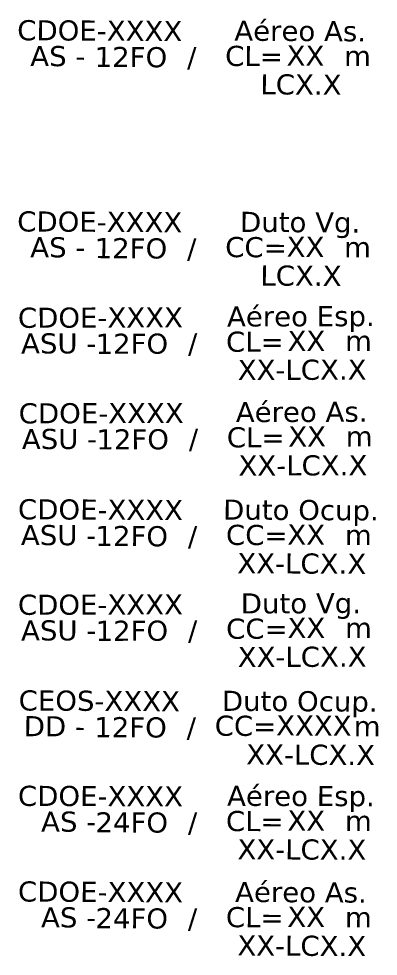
# Model space of a CAD drawing. Extents: x 31872 to 38560, y -10719 to -1519.
# Drawn here: x 33794.2 to 33973.2, y -5713.2 to -5247.4 of the extents above; entities that cross this region are included whole.
import ezdxf
from ezdxf.enums import TextEntityAlignment as Align

# ---------------------------------------------------------------- set-up
doc = ezdxf.new("R2010")
doc.units = ezdxf.units.DM
doc.header["$MEASUREMENT"] = 0
doc.layers.add('label_cabos', color=7, linetype='Continuous')
doc.styles.add('siredit', font='verdana.ttf')

# ---------------------------------------------------------------- blocks, each defined once
blk = doc.blocks.new('Inst CB ESP CFOA-SM-AS-80-TS-24')
at = {"layer": 'label_cabos', "color": 0, "style": 'siredit'}
for tag, flags, p in [('ID_ATIVIDADE', 3, (1.314, 2.672)), ('FATOR', 1, (11.56, 2.551))]:
    blk.add_attdef(tag, text='', height=1, rotation=359.69, dxfattribs=dict(at, flags=flags)).set_placement(p, align=Align.MIDDLE_CENTER)
for tag, p in [('DESTINO_CABO', (3.131, 1.262)), ('TIPO_CABO', (13.108, 1.245)), ('TIPO_CABO', (1.762, -0.005)), ('CABO', (4.686, -0.052)), ('LANCE', (10.809, 0.002)), ('UND', (15.964, 0.002)), ('/', (7.714, -0.052)), ('FID', (13.148, -1.414))]:
    blk.add_attdef(tag, text='', height=1, rotation=359.69, dxfattribs=at).set_placement(p, align=Align.MIDDLE_CENTER)
blk.add_attdef('QTDE', (12.429, -0.475), '', height=1, rotation=359.69, dxfattribs=at)
blk = doc.blocks.new('Inst CB ESP CFOA-SM-ASU-120-S-12')
at = {"layer": 'label_cabos', "color": 0, "style": 'siredit'}
for tag, flags, p in [('ID_ATIVIDADE', 3, (1.314, 2.672)), ('FATOR', 1, (11.56, 2.551))]:
    blk.add_attdef(tag, text='', height=1, rotation=359.69, dxfattribs=dict(at, flags=flags)).set_placement(p, align=Align.MIDDLE_CENTER)
for tag, p in [('DESTINO_CABO', (3.131, 1.262)), ('TIPO_CABO', (13.108, 1.245)), ('TIPO_CABO', (1.262, -0.005)), ('CABO', (4.686, -0.052)), ('LANCE', (10.809, 0.002)), ('UND', (15.964, 0.002)), ('/', (7.714, -0.052)), ('FID', (13.148, -1.414))]:
    blk.add_attdef(tag, text='', height=1, rotation=359.69, dxfattribs=at).set_placement(p, align=Align.MIDDLE_CENTER)
blk.add_attdef('QTDE', (12.429, -0.475), '', height=1, rotation=359.69, dxfattribs=at)
blk = doc.blocks.new('Inst CB AS CFOA-SM-ASU-120-S-12')
at = {"layer": 'label_cabos', "color": 0, "style": 'siredit'}
for tag, flags, p in [('ID_ATIVIDADE', 3, (1.314, 2.672)), ('FATOR', 1, (11.56, 2.551))]:
    blk.add_attdef(tag, text='', height=1, rotation=359.69, dxfattribs=dict(at, flags=flags)).set_placement(p, align=Align.MIDDLE_CENTER)
for tag, p in [('DESTINO_CABO', (3.131, 1.262)), ('TIPO_CABO', (13.108, 1.245)), ('TIPO_CABO', (1.262, -0.005)), ('CABO', (4.686, -0.052)), ('LANCE', (10.809, 0.002)), ('UND', (15.964, 0.002)), ('/', (7.714, -0.052)), ('FID', (13.148, -1.414))]:
    blk.add_attdef(tag, text='', height=1, rotation=359.69, dxfattribs=at).set_placement(p, align=Align.MIDDLE_CENTER)
blk.add_attdef('QTDE', (12.429, -0.475), '', height=1, rotation=359.69, dxfattribs=at)
blk = doc.blocks.new('Inst CB DT VG CFOA-SM-ASU-120-S-12')
at = {"layer": 'label_cabos', "color": 0, "style": 'siredit'}
for tag, flags, p in [('ID_ATIVIDADE', 3, (1.314, 2.672)), ('FATOR', 1, (11.56, 2.551))]:
    blk.add_attdef(tag, text='', height=1, rotation=359.69, dxfattribs=dict(at, flags=flags)).set_placement(p, align=Align.MIDDLE_CENTER)
for tag, p in [('DESTINO_CABO', (3.131, 1.262)), ('TIPO_CABO', (13.108, 1.245)), ('TIPO_CABO', (1.262, -0.005)), ('CABO', (4.686, -0.052)), ('LANCE', (10.909, 0.002)), ('UND', (15.964, 0.002)), ('/', (7.714, -0.052)), ('FID', (13.148, -1.414))]:
    blk.add_attdef(tag, text='', height=1, rotation=359.69, dxfattribs=at).set_placement(p, align=Align.MIDDLE_CENTER)
blk.add_attdef('QTDE', (12.429, -0.475), '', height=1, rotation=359.69, dxfattribs=at)
blk = doc.blocks.new('Inst CB AS CFOA-SM-AS-80-TS-24')
at = {"layer": 'label_cabos', "color": 0, "style": 'siredit'}
for tag, flags, p in [('ID_ATIVIDADE', 3, (1.314, 2.672)), ('FATOR', 1, (11.56, 2.551))]:
    blk.add_attdef(tag, text='', height=1, rotation=359.69, dxfattribs=dict(at, flags=flags)).set_placement(p, align=Align.MIDDLE_CENTER)
for tag, p in [('DESTINO_CABO', (3.131, 1.262)), ('TIPO_CABO', (13.108, 1.245)), ('TIPO_CABO', (1.762, -0.005)), ('CABO', (4.686, -0.052)), ('LANCE', (10.809, 0.002)), ('UND', (15.964, 0.002)), ('/', (7.714, -0.052)), ('FID', (13.148, -1.414))]:
    blk.add_attdef(tag, text='', height=1, rotation=359.69, dxfattribs=at).set_placement(p, align=Align.MIDDLE_CENTER)
blk.add_attdef('QTDE', (12.429, -0.475), '', height=1, rotation=359.69, dxfattribs=at)
blk = doc.blocks.new('Inst CB DT OCUP CFOA-SM-ASU-120-S-12')
at = {"layer": 'label_cabos', "color": 0, "style": 'siredit'}
for tag, flags, p in [('ID_ATIVIDADE', 3, (1.314, 2.672)), ('FATOR', 1, (11.56, 2.551))]:
    blk.add_attdef(tag, text='', height=1, rotation=359.69, dxfattribs=dict(at, flags=flags)).set_placement(p, align=Align.MIDDLE_CENTER)
for tag, p in [('DESTINO_CABO', (3.131, 1.262)), ('TIPO_CABO', (13.108, 1.245)), ('TIPO_CABO', (1.262, -0.005)), ('CABO', (4.686, -0.052)), ('LANCE', (10.909, 0.002)), ('UND', (15.964, 0.002)), ('/', (7.714, -0.052)), ('FID', (13.148, -1.414))]:
    blk.add_attdef(tag, text='', height=1, rotation=359.69, dxfattribs=at).set_placement(p, align=Align.MIDDLE_CENTER)
blk.add_attdef('QTDE', (12.429, -0.475), '', height=1, rotation=359.69, dxfattribs=at)
blk = doc.blocks.new('Inst CB DT OCUP CFOA-SM-DD-S-12')
at = {"layer": 'label_cabos', "color": 0, "style": 'siredit'}
for tag, flags, p in [('ID_ATIVIDADE', 3, (1.314, 2.672)), ('FATOR', 1, (11.56, 2.551))]:
    blk.add_attdef(tag, text='', height=1, rotation=359.69, dxfattribs=dict(at, flags=flags)).set_placement(p, align=Align.MIDDLE_CENTER)
for tag, p in [('DESTINO_CABO', (3.131, 1.262)), ('TIPO_CABO', (13.108, 1.245)), ('TIPO_CABO', (1.112, -0.005)), ('CABO', (4.686, -0.052)), ('LANCE', (10.409, 0.022)), ('UND', (16.464, 0.002)), ('/', (7.714, -0.052)), ('FID', (13.648, -1.414))]:
    blk.add_attdef(tag, text='', height=1, rotation=359.69, dxfattribs=at).set_placement(p, align=Align.MIDDLE_CENTER)
blk.add_attdef('QTDE', (11.929, -0.455), '', height=1, rotation=359.69, dxfattribs=at)
blk = doc.blocks.new('Inst CB AS CFOA-SM-AS-120-S-12 A')
at = {"layer": 'label_cabos', "color": 0, "style": 'siredit'}
for tag, flags, p in [('ID_ATIVIDADE', 3, (1.314, 2.672)), ('FATOR', 1, (11.56, 2.551))]:
    blk.add_attdef(tag, text='', height=1, rotation=359.69, dxfattribs=dict(at, flags=flags)).set_placement(p, align=Align.MIDDLE_CENTER)
for tag, p in [('DESTINO_CABO', (3.131, 1.262)), ('TIPO_CABO', (13.108, 1.245)), ('TIPO_CABO', (1.262, -0.005)), ('CABO', (4.686, -0.052)), ('LANCE', (10.809, 0.002)), ('UND', (15.964, 0.002)), ('/', (7.714, -0.052)), ('FID', (13.148, -1.414))]:
    blk.add_attdef(tag, text='', height=1, rotation=359.69, dxfattribs=at).set_placement(p, align=Align.MIDDLE_CENTER)
blk.add_attdef('QTDE', (12.429, -0.475), '', height=1, rotation=359.69, dxfattribs=at)
blk = doc.blocks.new('Inst CB DT VG CFOA-SM-AS-120-S-12 A')
at = {"layer": 'label_cabos', "color": 0, "style": 'siredit'}
for tag, flags, p in [('ID_ATIVIDADE', 3, (1.314, 2.672)), ('FATOR', 1, (11.56, 2.551))]:
    blk.add_attdef(tag, text='', height=1, rotation=359.69, dxfattribs=dict(at, flags=flags)).set_placement(p, align=Align.MIDDLE_CENTER)
for tag, p in [('DESTINO_CABO', (3.131, 1.262)), ('TIPO_CABO', (13.108, 1.245)), ('TIPO_CABO', (1.262, -0.005)), ('CABO', (4.686, -0.052)), ('LANCE', (10.909, 0.002)), ('UND', (15.964, 0.002)), ('/', (7.714, -0.052)), ('FID', (13.148, -1.414))]:
    blk.add_attdef(tag, text='', height=1, rotation=359.69, dxfattribs=at).set_placement(p, align=Align.MIDDLE_CENTER)
blk.add_attdef('QTDE', (12.429, -0.475), '', height=1, rotation=359.69, dxfattribs=at)

msp = doc.modelspace()

# ---------------------------------------------------------------- block references
at = {"color": 0, "lineweight": 0}
ref = msp.add_blockref('Inst CB AS CFOA-SM-AS-120-S-12 A', (33803.24, -5265.91), dxfattribs=dict(at, xscale=10, yscale=10, zscale=10))
ref.add_attrib('DESTINO_CABO', 'CDOE-XXXX', dxfattribs={"layer": 'label_cabos', "color": 0, "height": 10, "rotation": 359.69, "style": 'siredit'}).set_placement((33834.56, -5253.29), align=Align.MIDDLE_CENTER)
ref.add_attrib('CABO', '12FO', dxfattribs={"layer": 'label_cabos', "color": 0, "height": 10, "rotation": 359.69, "style": 'siredit'}).set_placement((33850.1, -5266.43), align=Align.MIDDLE_CENTER)
ref.add_attrib('TIPO_CABO', 'Aéreo As.', dxfattribs={"layer": 'label_cabos', "color": 0, "height": 10, "rotation": 359.69, "style": 'siredit'}).set_placement((33934.32, -5253.46), align=Align.MIDDLE_CENTER)
ref.add_attrib('/', '/', dxfattribs={"layer": 'label_cabos', "color": 0, "height": 10, "rotation": 359.69, "style": 'siredit'}).set_placement((33880.38, -5266.43), align=Align.MIDDLE_CENTER)
ref.add_attrib('TIPO_CABO', 'AS - ', dxfattribs={"layer": 'label_cabos', "color": 0, "height": 10, "rotation": 359.69, "style": 'siredit'}).set_placement((33815.87, -5265.96), align=Align.MIDDLE_CENTER)
ref.add_attrib('FID', 'LCX.X', dxfattribs={"layer": 'label_cabos', "color": 0, "height": 10, "rotation": 359.69, "style": 'siredit'}).set_placement((33934.72, -5280.05), align=Align.MIDDLE_CENTER)
ref.add_attrib('LANCE', 'CL=', dxfattribs={"layer": 'label_cabos', "color": 0, "height": 10, "rotation": 359.69, "style": 'siredit'}).set_placement((33911.33, -5265.9), align=Align.MIDDLE_CENTER)
ref.add_attrib('QTDE', 'XX', (33927.53, -5270.66), dxfattribs={"layer": 'label_cabos', "color": 0, "height": 10, "rotation": 359.69, "style": 'siredit'})
ref.add_attrib('UND', 'm', dxfattribs={"layer": 'label_cabos', "color": 0, "height": 10, "rotation": 359.69, "style": 'siredit'}).set_placement((33962.88, -5265.9), align=Align.MIDDLE_CENTER)
ref = msp.add_blockref('Inst CB DT VG CFOA-SM-AS-120-S-12 A', (33803.24, -5360.92), dxfattribs=dict(at, xscale=10, yscale=10, zscale=10))
ref.add_attrib('DESTINO_CABO', 'CDOE-XXXX', dxfattribs={"layer": 'label_cabos', "color": 0, "height": 10, "rotation": 359.69, "style": 'siredit'}).set_placement((33834.56, -5348.29), align=Align.MIDDLE_CENTER)
ref.add_attrib('CABO', '12FO', dxfattribs={"layer": 'label_cabos', "color": 0, "height": 10, "rotation": 359.69, "style": 'siredit'}).set_placement((33850.1, -5361.44), align=Align.MIDDLE_CENTER)
ref.add_attrib('TIPO_CABO', 'Duto Vg.', dxfattribs={"layer": 'label_cabos', "color": 0, "height": 10, "rotation": 359.69, "style": 'siredit'}).set_placement((33934.32, -5348.47), align=Align.MIDDLE_CENTER)
ref.add_attrib('/', '/', dxfattribs={"layer": 'label_cabos', "color": 0, "height": 10, "rotation": 359.69, "style": 'siredit'}).set_placement((33880.38, -5361.44), align=Align.MIDDLE_CENTER)
ref.add_attrib('TIPO_CABO', 'AS - ', dxfattribs={"layer": 'label_cabos', "color": 0, "height": 10, "rotation": 359.69, "style": 'siredit'}).set_placement((33815.87, -5360.96), align=Align.MIDDLE_CENTER)
ref.add_attrib('FID', 'LCX.X', dxfattribs={"layer": 'label_cabos', "color": 0, "height": 10, "rotation": 359.69, "style": 'siredit'}).set_placement((33934.72, -5375.06), align=Align.MIDDLE_CENTER)
ref.add_attrib('LANCE', 'CC=', dxfattribs={"layer": 'label_cabos', "color": 0, "height": 10, "rotation": 359.69, "style": 'siredit'}).set_placement((33912.33, -5360.9), align=Align.MIDDLE_CENTER)
ref.add_attrib('QTDE', 'XX', (33927.53, -5365.66), dxfattribs={"layer": 'label_cabos', "color": 0, "height": 10, "rotation": 359.69, "style": 'siredit'})
ref.add_attrib('UND', 'm', dxfattribs={"layer": 'label_cabos', "color": 0, "height": 10, "rotation": 359.69, "style": 'siredit'}).set_placement((33962.88, -5360.9), align=Align.MIDDLE_CENTER)
ref = msp.add_blockref('Inst CB DT OCUP CFOA-SM-DD-S-12', (33803.03, -5598.94), dxfattribs=dict(at, xscale=10, yscale=10, zscale=10))
ref.add_attrib('DESTINO_CABO', 'CEOS-XXXX', dxfattribs={"layer": 'label_cabos', "color": 0, "height": 10, "rotation": 359.69, "style": 'siredit'}).set_placement((33834.34, -5586.31), align=Align.MIDDLE_CENTER)
ref.add_attrib('TIPO_CABO', 'Duto Ocup.', dxfattribs={"layer": 'label_cabos', "color": 0, "height": 10, "rotation": 359.69, "style": 'siredit'}).set_placement((33934.11, -5586.49), align=Align.MIDDLE_CENTER)
ref.add_attrib('/', '/', dxfattribs={"layer": 'label_cabos', "color": 0, "height": 10, "rotation": 359.69, "style": 'siredit'}).set_placement((33880.17, -5599.46), align=Align.MIDDLE_CENTER)
ref.add_attrib('FID', 'XX-LCX.X', dxfattribs={"layer": 'label_cabos', "color": 0, "height": 10, "rotation": 359.69, "style": 'siredit'}).set_placement((33939.51, -5613.08), align=Align.MIDDLE_CENTER)
ref.add_attrib('LANCE', 'CC=', dxfattribs={"layer": 'label_cabos', "color": 0, "height": 10, "rotation": 359.69, "style": 'siredit'}).set_placement((33907.12, -5598.72), align=Align.MIDDLE_CENTER)
ref.add_attrib('UND', 'm', dxfattribs={"layer": 'label_cabos', "color": 0, "height": 10, "rotation": 359.69, "style": 'siredit'}).set_placement((33967.67, -5598.92), align=Align.MIDDLE_CENTER)
ref.add_attrib('CABO', '12FO', dxfattribs={"layer": 'label_cabos', "color": 0, "height": 10, "rotation": 359.69, "style": 'siredit'}).set_placement((33849.89, -5599.46), align=Align.MIDDLE_CENTER)
ref.add_attrib('TIPO_CABO', 'DD - ', dxfattribs={"layer": 'label_cabos', "color": 0, "height": 10, "rotation": 359.69, "style": 'siredit'}).set_placement((33814.15, -5598.98), align=Align.MIDDLE_CENTER)
ref.add_attrib('QTDE', 'XXXX', (33922.32, -5603.49), dxfattribs={"layer": 'label_cabos', "color": 0, "height": 10, "rotation": 359.69, "style": 'siredit'})
at = {"layer": 'label_cabos'}
ref = msp.add_blockref('Inst CB ESP CFOA-SM-ASU-120-S-12', (33803.69, -5408.73), dxfattribs=dict(at, xscale=10, yscale=10, zscale=10, rotation=0.4634636605450986))
ref.add_attrib('DESTINO_CABO', 'CDOE-XXXX', dxfattribs={"color": 0, "height": 10, "rotation": 0.1535, "style": 'siredit'}).set_placement((33834.9, -5395.86), align=Align.MIDDLE_CENTER)
ref.add_attrib('TIPO_CABO', 'Aéreo Esp.', dxfattribs={"color": 0, "height": 10, "rotation": 0.1535, "style": 'siredit'}).set_placement((33934.67, -5395.23), align=Align.MIDDLE_CENTER)
ref.add_attrib('CABO', '12FO', dxfattribs={"color": 0, "height": 10, "rotation": 0.1535, "style": 'siredit'}).set_placement((33850.55, -5408.87), align=Align.MIDDLE_CENTER)
ref.add_attrib('/', '/', dxfattribs={"color": 0, "height": 10, "rotation": 0.1535, "style": 'siredit'}).set_placement((33880.83, -5408.63), align=Align.MIDDLE_CENTER)
ref.add_attrib('TIPO_CABO', 'ASU - ', dxfattribs={"color": 0, "height": 10, "rotation": 0.1535, "style": 'siredit'}).set_placement((33816.31, -5408.68), align=Align.MIDDLE_CENTER)
ref.add_attrib('FID', 'XX-LCX.X', dxfattribs={"color": 0, "height": 10, "rotation": 0.1535, "style": 'siredit'}).set_placement((33935.28, -5421.81), align=Align.MIDDLE_CENTER)
ref.add_attrib('LANCE', 'CL=', dxfattribs={"color": 0, "height": 10, "rotation": 0.1535, "style": 'siredit'}).set_placement((33911.78, -5407.84), align=Align.MIDDLE_CENTER)
ref.add_attrib('QTDE', 'XX', (33928.01, -5412.48), dxfattribs={"color": 0, "height": 10, "rotation": 0.1535, "style": 'siredit'})
ref.add_attrib('UND', 'm', dxfattribs={"color": 0, "height": 10, "rotation": 0.1535, "style": 'siredit'}).set_placement((33963.33, -5407.43), align=Align.MIDDLE_CENTER)
ref = msp.add_blockref('Inst CB AS CFOA-SM-ASU-120-S-12', (33804.07, -5456.24), dxfattribs=dict(at, xscale=10, yscale=10, zscale=10, rotation=0.4634636605450989))
ref.add_attrib('DESTINO_CABO', 'CDOE-XXXX', dxfattribs={"color": 0, "height": 10, "rotation": 0.1535, "style": 'siredit'}).set_placement((33835.29, -5443.36), align=Align.MIDDLE_CENTER)
ref.add_attrib('TIPO_CABO', 'Aéreo As.', dxfattribs={"color": 0, "height": 10, "rotation": 0.1535, "style": 'siredit'}).set_placement((33935.05, -5442.73), align=Align.MIDDLE_CENTER)
ref.add_attrib('CABO', '12FO', dxfattribs={"color": 0, "height": 10, "rotation": 0.1535, "style": 'siredit'}).set_placement((33850.94, -5456.38), align=Align.MIDDLE_CENTER)
ref.add_attrib('/', '/', dxfattribs={"color": 0, "height": 10, "rotation": 0.1535, "style": 'siredit'}).set_placement((33881.22, -5456.13), align=Align.MIDDLE_CENTER)
ref.add_attrib('TIPO_CABO', 'ASU - ', dxfattribs={"color": 0, "height": 10, "rotation": 0.1535, "style": 'siredit'}).set_placement((33816.7, -5456.18), align=Align.MIDDLE_CENTER)
ref.add_attrib('FID', 'XX-LCX.X', dxfattribs={"color": 0, "height": 10, "rotation": 0.1535, "style": 'siredit'}).set_placement((33935.66, -5469.32), align=Align.MIDDLE_CENTER)
ref.add_attrib('LANCE', 'CL=', dxfattribs={"color": 0, "height": 10, "rotation": 0.1535, "style": 'siredit'}).set_placement((33912.16, -5455.35), align=Align.MIDDLE_CENTER)
ref.add_attrib('QTDE', 'XX', (33928.4, -5459.98), dxfattribs={"color": 0, "height": 10, "rotation": 0.1535, "style": 'siredit'})
ref.add_attrib('UND', 'm', dxfattribs={"color": 0, "height": 10, "rotation": 0.1535, "style": 'siredit'}).set_placement((33963.71, -5454.93), align=Align.MIDDLE_CENTER)
at = {"layer": 'label_cabos', "color": 0, "lineweight": 0}
ref = msp.add_blockref('Inst CB DT OCUP CFOA-SM-ASU-120-S-12', (33803.63, -5503.93), dxfattribs=dict(at, xscale=10, yscale=10, zscale=10))
ref.add_attrib('DESTINO_CABO', 'CDOE-XXXX', dxfattribs={"color": 0, "height": 10, "rotation": 359.69, "style": 'siredit'}).set_placement((33834.94, -5491.31), align=Align.MIDDLE_CENTER)
ref.add_attrib('CABO', '12FO', dxfattribs={"color": 0, "height": 10, "rotation": 359.69, "style": 'siredit'}).set_placement((33850.49, -5504.45), align=Align.MIDDLE_CENTER)
ref.add_attrib('TIPO_CABO', 'Duto Ocup.', dxfattribs={"color": 0, "height": 10, "rotation": 359.69, "style": 'siredit'}).set_placement((33934.71, -5491.48), align=Align.MIDDLE_CENTER)
ref.add_attrib('/', '/', dxfattribs={"color": 0, "height": 10, "rotation": 359.69, "style": 'siredit'}).set_placement((33880.77, -5504.45), align=Align.MIDDLE_CENTER)
ref.add_attrib('TIPO_CABO', 'ASU - ', dxfattribs={"color": 0, "height": 10, "rotation": 359.69, "style": 'siredit'}).set_placement((33816.25, -5503.98), align=Align.MIDDLE_CENTER)
ref.add_attrib('FID', 'XX-LCX.X', dxfattribs={"color": 0, "height": 10, "rotation": 359.69, "style": 'siredit'}).set_placement((33935.1, -5518.07), align=Align.MIDDLE_CENTER)
ref.add_attrib('LANCE', 'CC=', dxfattribs={"color": 0, "height": 10, "rotation": 359.69, "style": 'siredit'}).set_placement((33912.72, -5503.91), align=Align.MIDDLE_CENTER)
ref.add_attrib('QTDE', 'XX', (33927.91, -5508.68), dxfattribs={"color": 0, "height": 10, "rotation": 359.69, "style": 'siredit'})
ref.add_attrib('UND', 'm', dxfattribs={"color": 0, "height": 10, "rotation": 359.69, "style": 'siredit'}).set_placement((33963.27, -5503.91), align=Align.MIDDLE_CENTER)
at = {"layer": 'label_cabos'}
ref = msp.add_blockref('Inst CB DT VG CFOA-SM-ASU-120-S-12', (33803.69, -5551.35), dxfattribs=dict(at, xscale=10, yscale=10, zscale=10, rotation=0.4634636605450994))
ref.add_attrib('DESTINO_CABO', 'CDOE-XXXX', dxfattribs={"color": 0, "height": 10, "rotation": 0.1535, "style": 'siredit'}).set_placement((33834.9, -5538.47), align=Align.MIDDLE_CENTER)
ref.add_attrib('CABO', '12FO', dxfattribs={"color": 0, "height": 10, "rotation": 0.1535, "style": 'siredit'}).set_placement((33850.55, -5551.49), align=Align.MIDDLE_CENTER)
ref.add_attrib('TIPO_CABO', 'Duto Vg.', dxfattribs={"color": 0, "height": 10, "rotation": 0.1535, "style": 'siredit'}).set_placement((33934.67, -5537.84), align=Align.MIDDLE_CENTER)
ref.add_attrib('/', '/', dxfattribs={"color": 0, "height": 10, "rotation": 0.1535, "style": 'siredit'}).set_placement((33880.83, -5551.25), align=Align.MIDDLE_CENTER)
ref.add_attrib('TIPO_CABO', 'ASU - ', dxfattribs={"color": 0, "height": 10, "rotation": 0.1535, "style": 'siredit'}).set_placement((33816.31, -5551.29), align=Align.MIDDLE_CENTER)
ref.add_attrib('FID', 'XX-LCX.X', dxfattribs={"color": 0, "height": 10, "rotation": 0.1535, "style": 'siredit'}).set_placement((33935.28, -5564.43), align=Align.MIDDLE_CENTER)
ref.add_attrib('LANCE', 'CC=', dxfattribs={"color": 0, "height": 10, "rotation": 0.1535, "style": 'siredit'}).set_placement((33912.78, -5550.45), align=Align.MIDDLE_CENTER)
ref.add_attrib('QTDE', 'XX', (33928.01, -5555.09), dxfattribs={"color": 0, "height": 10, "rotation": 0.1535, "style": 'siredit'})
ref.add_attrib('UND', 'm', dxfattribs={"color": 0, "height": 10, "rotation": 0.1535, "style": 'siredit'}).set_placement((33963.33, -5550.04), align=Align.MIDDLE_CENTER)
ref = msp.add_blockref('Inst CB ESP CFOA-SM-AS-80-TS-24', (33803.65, -5646.33), dxfattribs=dict(at, xscale=10, yscale=10, zscale=10, rotation=0.1315642785740556))
ref.add_attrib('DESTINO_CABO', 'CDOE-XXXX', dxfattribs={"color": 0, "height": 10, "rotation": 359.8216, "style": 'siredit'}).set_placement((33834.93, -5633.64), align=Align.MIDDLE_CENTER)
ref.add_attrib('TIPO_CABO', 'Aéreo Esp.', dxfattribs={"color": 0, "height": 10, "rotation": 359.8216, "style": 'siredit'}).set_placement((33934.7, -5633.58), align=Align.MIDDLE_CENTER)
ref.add_attrib('CABO', '24FO', dxfattribs={"color": 0, "height": 10, "rotation": 359.8216, "style": 'siredit'}).set_placement((33850.5, -5646.74), align=Align.MIDDLE_CENTER)
ref.add_attrib('/', '/', dxfattribs={"color": 0, "height": 10, "rotation": 359.8216, "style": 'siredit'}).set_placement((33880.79, -5646.67), align=Align.MIDDLE_CENTER)
ref.add_attrib('TIPO_CABO', 'AS - ', dxfattribs={"color": 0, "height": 10, "rotation": 359.8216, "style": 'siredit'}).set_placement((33821.27, -5646.34), align=Align.MIDDLE_CENTER)
ref.add_attrib('FID', 'XX-LCX.X', dxfattribs={"color": 0, "height": 10, "rotation": 359.8216, "style": 'siredit'}).set_placement((33935.15, -5660.17), align=Align.MIDDLE_CENTER)
ref.add_attrib('LANCE', 'CL=', dxfattribs={"color": 0, "height": 10, "rotation": 359.8216, "style": 'siredit'}).set_placement((33911.73, -5646.07), align=Align.MIDDLE_CENTER)
ref.add_attrib('QTDE', 'XX', (33927.94, -5650.79), dxfattribs={"color": 0, "height": 10, "rotation": 359.8216, "style": 'siredit'})
ref.add_attrib('UND', 'm', dxfattribs={"color": 0, "height": 10, "rotation": 359.8216, "style": 'siredit'}).set_placement((33963.28, -5645.95), align=Align.MIDDLE_CENTER)
ref = msp.add_blockref('Inst CB AS CFOA-SM-AS-80-TS-24', (33803.63, -5693.86), dxfattribs=dict(at, xscale=10, yscale=10, zscale=10))
ref.add_attrib('DESTINO_CABO', 'CDOE-XXXX', dxfattribs={"color": 0, "height": 10, "rotation": 359.69, "style": 'siredit'}).set_placement((33834.94, -5681.24), align=Align.MIDDLE_CENTER)
ref.add_attrib('TIPO_CABO', 'Aéreo As.', dxfattribs={"color": 0, "height": 10, "rotation": 359.69, "style": 'siredit'}).set_placement((33934.71, -5681.41), align=Align.MIDDLE_CENTER)
ref.add_attrib('CABO', '24FO', dxfattribs={"color": 0, "height": 10, "rotation": 359.69, "style": 'siredit'}).set_placement((33850.49, -5694.38), align=Align.MIDDLE_CENTER)
ref.add_attrib('/', '/', dxfattribs={"color": 0, "height": 10, "rotation": 359.69, "style": 'siredit'}).set_placement((33880.77, -5694.38), align=Align.MIDDLE_CENTER)
ref.add_attrib('TIPO_CABO', 'AS - ', dxfattribs={"color": 0, "height": 10, "rotation": 359.69, "style": 'siredit'}).set_placement((33821.25, -5693.91), align=Align.MIDDLE_CENTER)
ref.add_attrib('FID', 'XX-LCX.X', dxfattribs={"color": 0, "height": 10, "rotation": 359.69, "style": 'siredit'}).set_placement((33935.1, -5708), align=Align.MIDDLE_CENTER)
ref.add_attrib('LANCE', 'CL=', dxfattribs={"color": 0, "height": 10, "rotation": 359.69, "style": 'siredit'}).set_placement((33911.72, -5693.84), align=Align.MIDDLE_CENTER)
ref.add_attrib('QTDE', 'XX', (33927.91, -5698.61), dxfattribs={"color": 0, "height": 10, "rotation": 359.69, "style": 'siredit'})
ref.add_attrib('UND', 'm', dxfattribs={"color": 0, "height": 10, "rotation": 359.69, "style": 'siredit'}).set_placement((33963.27, -5693.84), align=Align.MIDDLE_CENTER)

doc.saveas('drawing.dxf')
